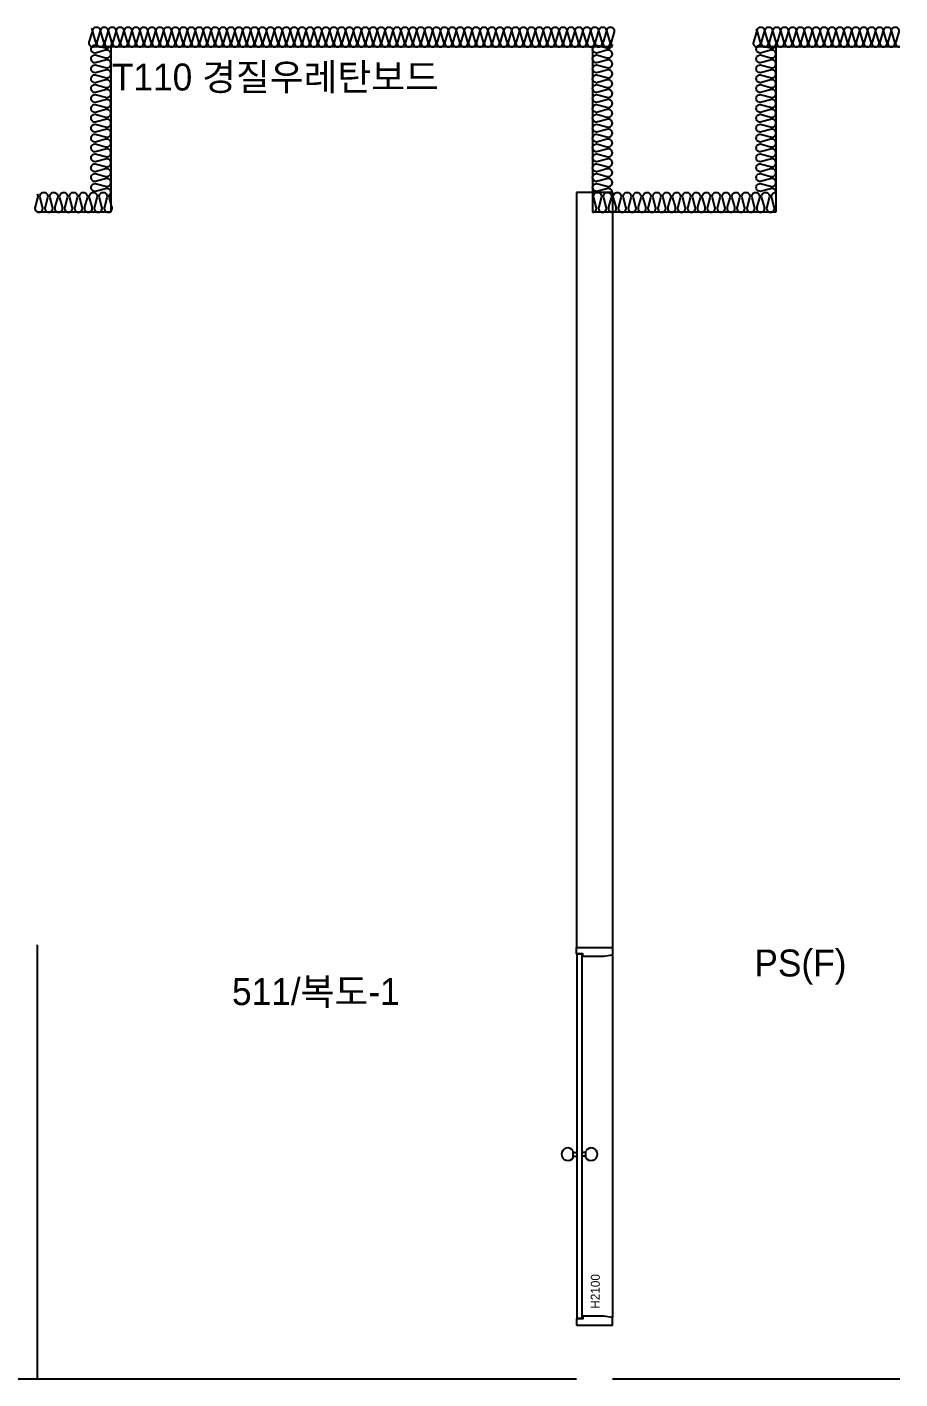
# Model space of a CAD drawing. Header units: millimetres. Extents: x -1320 to 172218, y -4077 to 50350.
# Drawn here: x 125344 to 130200, y 32250 to 39770 of the extents above; entities that cross this region are included whole.
import ezdxf
from ezdxf.enums import TextEntityAlignment as Align

# ---------------------------------------------------------------- set-up
doc = ezdxf.new("R2010")
doc.units = ezdxf.units.MM
doc.header["$LTSCALE"] = 60
for name, color, linetype in [('A-ELE-8', 8, 'Continuous'), ('A-FIN', 6, 'Continuous'), ('A-WALL-D', 7, 'Continuous'), ('A-WID', 4, 'Continuous'), ('INSUL', 8, 'Continuous'), ('ISL', 251, 'Continuous')]:
    doc.layers.add(name, color=color, linetype=linetype)
for name, color, linetype, plot in [('NOPLOT', 191, 'Continuous', False), ('NOPLOT-TEXT', 11, 'Continuous', False), ('NOPLOT-단열', 21, 'Continuous', False)]:
    doc.layers.add(name, color=color, linetype=linetype, plot=plot)
doc.styles.add('Gtx', font='')
doc.styles.get('Gtx').set_extended_font_data('Dotum')

# ---------------------------------------------------------------- blocks, each defined once
blk = doc.blocks.new('A$Cb75091eb')
at = {"layer": 'A-ELE-8', "ltscale": 20}
blk.add_line((282.5, 2058, 0), (282.5, 42), dxfattribs=at)
at = {"layer": 'A-WID'}
for p, q in [((65, 932), (65, 968)), ((65, 960), (85, 960)), ((65, 940), (85, 940)), ((135, 960), (115, 960)), ((135, 940), (115, 940)), ((135, 932), (135, 968))]:
    blk.add_line(p, q, dxfattribs=at)
at = {"layer": 'A-WID', "elevation": 0}
for points in [[(82.5, 2100), (282.5, 2100), (282.5, 2058), (282.5, 2058), (232.5, 2050), (217.5, 2050), (217.5, 2050), (117.5, 2050), (117.5, 2065), (82.5, 2065), (82.5, 2073), (82.5, 2073), (82.5, 2100)], [(85, 2062), (85, 37.5), (115, 37.5), (115, 2062)], [(82.5, 0), (282.5, 0), (282.5, 42), (282.5, 42), (232.5, 50), (217.5, 50), (217.5, 50), (117.5, 50), (117.5, 35), (82.5, 35), (82.5, 27), (82.5, 27), (82.5, 0)]]:
    blk.add_lwpolyline(points, close=True, dxfattribs=at)
at = {"layer": 'A-WID'}
for centre, start, end in [((35, 950), 31.00272, 328.99728), ((165, 950), 211.00272, 148.99728)]:
    blk.add_arc(centre, 35, start, end, dxfattribs=at)
at = {"layer": 'NOPLOT', "color": 1, "style": 'Gtx'}
blk.add_text('H2100', height=50, rotation=90, dxfattribs=at).set_placement((212.7, 90.7))

msp = doc.modelspace()

# ---------------------------------------------------------------- linework, layer by layer
at = {"layer": 'A-ELE-8'}
msp.add_line((125400, 34665), (125400, 32250), dxfattribs=at)
at = {"layer": 'A-FIN'}
for p, q in [((121677.7, 32250), (128400, 32250)), ((128600, 32250), (130200, 32250))]:
    msp.add_line(p, q, dxfattribs=at)
at = {"layer": 'A-WALL-D'}
for p, q in [((128400, 38850), (128400, 34650)), ((128600, 38850), (128400, 38850)), ((128600, 38850), (128600, 34650)), ((128400, 34650), (128600, 34650))]:
    msp.add_line(p, q, dxfattribs=at)
at = {"layer": 'INSUL'}
for p, q in [((128600, 39660), (125700, 39660)), ((125810, 39660, 0), (125810, 38740, 0)), ((128490, 39660), (128490, 38740)), ((130200, 39660), (129400, 39660)), ((129510, 39660), (129510, 38740)), ((125810, 38740, 0), (125400, 38740, 0)), ((129510, 38740), (128490, 38740))]:
    msp.add_line(p, q, dxfattribs=at)
at = {"layer": 'ISL', "elevation": 0}
for points in [[(125700, 39764.5, -0.289679), (125705.4, 39743.3), (125688.6, 39686.7, 0.509267), (125708, 39660, 0.509267), (125727.4, 39686.7), (125710.6, 39743.3, -1.372593), (125749.4, 39743.3), (125732.6, 39686.7, 0.509267), (125752, 39660, 0.509267), (125771.4, 39686.7), (125754.6, 39743.3, -1.372593), (125793.4, 39743.3), (125776.6, 39686.7, 0.509267), (125796, 39660, 0.509267), (125815.4, 39686.7), (125798.6, 39743.3, -1.372593), (125837.4, 39743.3), (125820.6, 39686.7, 0.509267), (125840, 39660, 0.509267), (125859.4, 39686.7), (125842.6, 39743.3, -1.372593), (125881.4, 39743.3), (125864.6, 39686.7, 0.509267), (125884, 39660, 0.509267), (125903.4, 39686.7), (125886.6, 39743.3, -1.372593), (125925.4, 39743.3), (125908.6, 39686.7, 0.509267), (125928, 39660, 0.509267), (125947.4, 39686.7), (125930.6, 39743.3, -1.372593), (125969.4, 39743.3), (125952.6, 39686.7, 0.509267), (125972, 39660, 0.509267), (125991.4, 39686.7), (125974.6, 39743.3, -1.372593), (126013.4, 39743.3), (125996.6, 39686.7, 0.509267), (126016, 39660, 0.509267), (126035.4, 39686.7), (126018.6, 39743.3, -1.372593), (126057.4, 39743.3), (126040.6, 39686.7, 0.509267), (126060, 39660, 0.509267), (126079.4, 39686.7), (126062.6, 39743.3, -1.372593), (126101.4, 39743.3), (126084.6, 39686.7, 0.509267), (126104, 39660, 0.509267), (126123.4, 39686.7), (126106.6, 39743.3, -1.372593), (126145.4, 39743.3), (126128.6, 39686.7, 0.509267), (126148, 39660, 0.509267), (126167.4, 39686.7), (126150.6, 39743.3, -1.372593), (126189.4, 39743.3), (126172.6, 39686.7, 0.509267), (126192, 39660, 0.509267), (126211.4, 39686.7), (126194.6, 39743.3, -1.372593), (126233.4, 39743.3), (126216.6, 39686.7, 0.509267), (126236, 39660, 0.509267), (126255.4, 39686.7), (126238.6, 39743.3, -1.372593), (126277.4, 39743.3), (126260.6, 39686.7, 0.509267), (126280, 39660, 0.509267), (126299.4, 39686.7), (126282.6, 39743.3, -1.372593), (126321.4, 39743.3), (126304.6, 39686.7, 0.509267), (126324, 39660, 0.509267), (126343.4, 39686.7), (126326.6, 39743.3, -1.372593), (126365.4, 39743.3), (126348.6, 39686.7, 0.509267), (126368, 39660, 0.509267), (126387.4, 39686.7), (126370.6, 39743.3, -1.372593), (126409.4, 39743.3), (126392.6, 39686.7, 0.509267), (126412, 39660, 0.509267), (126431.4, 39686.7), (126414.6, 39743.3, -1.372593), (126453.4, 39743.3), (126436.6, 39686.7, 0.509267), (126456, 39660, 0.509267), (126475.4, 39686.7), (126458.6, 39743.3, -1.372593), (126497.4, 39743.3), (126480.6, 39686.7, 0.509267), (126500, 39660, 0.509267), (126519.4, 39686.7), (126502.6, 39743.3, -1.372593), (126541.4, 39743.3), (126524.6, 39686.7, 0.509267), (126544, 39660, 0.509267), (126563.4, 39686.7), (126546.6, 39743.3, -1.372593), (126585.4, 39743.3), (126568.6, 39686.7, 0.509267), (126588, 39660, 0.509267), (126607.4, 39686.7), (126590.6, 39743.3, -1.372593), (126629.4, 39743.3), (126612.6, 39686.7, 0.509267), (126632, 39660, 0.509267), (126651.4, 39686.7), (126634.6, 39743.3, -1.372593), (126673.4, 39743.3), (126656.6, 39686.7, 0.509267), (126676, 39660, 0.509267), (126695.4, 39686.7), (126678.6, 39743.3, -1.372593), (126717.4, 39743.3), (126700.6, 39686.7, 0.509267), (126720, 39660, 0.509267), (126739.4, 39686.7), (126722.6, 39743.3, -1.372593), (126761.4, 39743.3), (126744.6, 39686.7, 0.509267), (126764, 39660, 0.509267), (126783.4, 39686.7), (126766.6, 39743.3, -1.372593), (126805.4, 39743.3), (126788.6, 39686.7, 0.509267), (126808, 39660, 0.509267), (126827.4, 39686.7), (126810.6, 39743.3, -1.372593), (126849.4, 39743.3), (126832.6, 39686.7, 0.509267), (126852, 39660, 0.509267), (126871.4, 39686.7), (126854.6, 39743.3, -1.372593), (126893.4, 39743.3), (126876.6, 39686.7, 0.509267), (126896, 39660, 0.509267), (126915.4, 39686.7), (126898.6, 39743.3, -1.372593), (126937.4, 39743.3), (126920.6, 39686.7, 0.509267), (126940, 39660, 0.509267), (126959.4, 39686.7), (126942.6, 39743.3, -1.372593), (126981.4, 39743.3), (126964.6, 39686.7, 0.509267), (126984, 39660, 0.509267), (127003.4, 39686.7), (126986.6, 39743.3, -1.372593), (127025.4, 39743.3), (127008.6, 39686.7, 0.509267), (127028, 39660, 0.509267), (127047.4, 39686.7), (127030.6, 39743.3, -1.372593), (127069.4, 39743.3), (127052.6, 39686.7, 0.509267), (127072, 39660, 0.509267), (127091.4, 39686.7), (127074.6, 39743.3, -1.372593), (127113.4, 39743.3), (127096.6, 39686.7, 0.509267), (127116, 39660, 0.509267), (127135.4, 39686.7), (127118.6, 39743.3, -1.372593), (127157.4, 39743.3), (127140.6, 39686.7, 0.509267), (127160, 39660, 0.509267), (127179.4, 39686.7), (127162.6, 39743.3, -1.372593), (127201.4, 39743.3), (127184.6, 39686.7, 0.509267), (127204, 39660, 0.509267), (127223.4, 39686.7), (127206.6, 39743.3, -1.372593), (127245.4, 39743.3), (127228.6, 39686.7, 0.509267), (127248, 39660, 0.509267), (127267.4, 39686.7), (127250.6, 39743.3, -1.372593), (127289.4, 39743.3), (127272.6, 39686.7, 0.509267), (127292, 39660, 0.509267), (127311.4, 39686.7), (127294.6, 39743.3, -1.372593), (127333.4, 39743.3), (127316.6, 39686.7, 0.509267), (127336, 39660, 0.509267), (127355.4, 39686.7), (127338.6, 39743.3, -1.372593), (127377.4, 39743.3), (127360.6, 39686.7, 0.509267), (127380, 39660, 0.509267), (127399.4, 39686.7), (127382.6, 39743.3, -1.372593), (127421.4, 39743.3), (127404.6, 39686.7, 0.509267), (127424, 39660, 0.509267), (127443.4, 39686.7), (127426.6, 39743.3, -1.372593), (127465.4, 39743.3), (127448.6, 39686.7, 0.509267), (127468, 39660, 0.509267), (127487.4, 39686.7), (127470.6, 39743.3, -1.372593), (127509.4, 39743.3), (127492.6, 39686.7, 0.509267), (127512, 39660, 0.509267), (127531.4, 39686.7), (127514.6, 39743.3, -1.372593), (127553.4, 39743.3), (127536.6, 39686.7, 0.509267), (127556, 39660, 0.509267), (127575.4, 39686.7), (127558.6, 39743.3, -1.372593), (127597.4, 39743.3), (127580.6, 39686.7, 0.509267), (127600, 39660, 0.509267), (127619.4, 39686.7), (127602.6, 39743.3, -1.372593), (127641.4, 39743.3), (127624.6, 39686.7, 0.509267), (127644, 39660, 0.509267), (127663.4, 39686.7), (127646.6, 39743.3, -1.372593), (127685.4, 39743.3), (127668.6, 39686.7, 0.509267), (127688, 39660, 0.509267), (127707.4, 39686.7), (127690.6, 39743.3, -1.372593), (127729.4, 39743.3), (127712.6, 39686.7, 0.509267), (127732, 39660, 0.509267), (127751.4, 39686.7), (127734.6, 39743.3, -1.372593), (127773.4, 39743.3), (127756.6, 39686.7, 0.509267), (127776, 39660, 0.509267), (127795.4, 39686.7), (127778.6, 39743.3, -1.372593), (127817.4, 39743.3), (127800.6, 39686.7, 0.509267), (127820, 39660, 0.509267), (127839.4, 39686.7), (127822.6, 39743.3, -1.372593), (127861.4, 39743.3), (127844.6, 39686.7, 0.509267), (127864, 39660, 0.509267), (127883.4, 39686.7), (127866.6, 39743.3, -1.372593), (127905.4, 39743.3), (127888.6, 39686.7, 0.509267), (127908, 39660, 0.509267), (127927.4, 39686.7), (127910.6, 39743.3, -1.372593), (127949.4, 39743.3), (127932.6, 39686.7, 0.509267), (127952, 39660, 0.509267), (127971.4, 39686.7), (127954.6, 39743.3, -1.372593), (127993.4, 39743.3), (127976.6, 39686.7, 0.509267), (127996, 39660, 0.509267), (128015.4, 39686.7), (127998.6, 39743.3, -1.372593), (128037.4, 39743.3), (128020.6, 39686.7, 0.509267), (128040, 39660, 0.509267), (128059.4, 39686.7), (128042.6, 39743.3, -1.372593), (128081.4, 39743.3), (128064.6, 39686.7, 0.509267), (128084, 39660, 0.509267), (128103.4, 39686.7), (128086.6, 39743.3, -1.372593), (128125.4, 39743.3), (128108.6, 39686.7, 0.509267), (128128, 39660, 0.509267), (128147.4, 39686.7), (128130.6, 39743.3, -1.372593), (128169.4, 39743.3), (128152.6, 39686.7, 0.509267), (128172, 39660, 0.509267), (128191.4, 39686.7), (128174.6, 39743.3, -1.372593), (128213.4, 39743.3), (128196.6, 39686.7, 0.509267), (128216, 39660, 0.509267), (128235.4, 39686.7), (128218.6, 39743.3, -1.372593), (128257.4, 39743.3), (128240.6, 39686.7, 0.509267), (128260, 39660, 0.509267), (128279.4, 39686.7), (128262.6, 39743.3, -1.372593), (128301.4, 39743.3), (128284.6, 39686.7, 0.509267), (128304, 39660, 0.509267), (128323.4, 39686.7), (128306.6, 39743.3, -1.372593), (128345.4, 39743.3), (128328.6, 39686.7, 0.509267), (128348, 39660, 0.509267), (128367.4, 39686.7), (128350.6, 39743.3, -1.372593), (128389.4, 39743.3), (128372.6, 39686.7, 0.509267), (128392, 39660, 0.509267), (128411.4, 39686.7), (128394.6, 39743.3, -1.372593), (128433.4, 39743.3), (128416.6, 39686.7, 0.509267), (128436, 39660, 0.509267), (128455.4, 39686.7), (128438.6, 39743.3, -1.372593), (128477.4, 39743.3), (128460.6, 39686.7, 0.509267), (128480, 39660, 0.509267), (128499.4, 39686.7), (128482.6, 39743.3, -1.372593), (128521.4, 39743.3), (128504.6, 39686.7, 0.509267), (128524, 39660, 0.509267), (128543.4, 39686.7), (128526.6, 39743.3, -1.372593), (128565.4, 39743.3), (128548.6, 39686.7, 0.509267), (128568, 39660, 0.509267), (128587.4, 39686.7), (128570.6, 39743.3, -1.372593), (128609.4, 39743.3), (128592.6, 39686.7, 0.324167), (128600, 39663.9, 0.324167)], [(129400, 39759.3, -0.203915), (129401.4, 39743.3), (129384.6, 39686.7, 0.509267), (129404, 39660, 0.509267), (129423.4, 39686.7), (129406.6, 39743.3, -1.372593), (129445.4, 39743.3), (129428.6, 39686.7, 0.509267), (129448, 39660, 0.509267), (129467.4, 39686.7), (129450.6, 39743.3, -1.372593), (129489.4, 39743.3), (129472.6, 39686.7, 0.509267), (129492, 39660, 0.509267), (129511.4, 39686.7), (129494.6, 39743.3, -1.372593), (129533.4, 39743.3), (129516.6, 39686.7, 0.509267), (129536, 39660, 0.509267), (129555.4, 39686.7), (129538.6, 39743.3, -1.372593), (129577.4, 39743.3), (129560.6, 39686.7, 0.509267), (129580, 39660, 0.509267), (129599.4, 39686.7), (129582.6, 39743.3, -1.372593), (129621.4, 39743.3), (129604.6, 39686.7, 0.509267), (129624, 39660, 0.509267), (129643.4, 39686.7), (129626.6, 39743.3, -1.372593), (129665.4, 39743.3), (129648.6, 39686.7, 0.509267), (129668, 39660, 0.509267), (129687.4, 39686.7), (129670.6, 39743.3, -1.372593), (129709.4, 39743.3), (129692.6, 39686.7, 0.509267), (129712, 39660, 0.509267), (129731.4, 39686.7), (129714.6, 39743.3, -1.372593), (129753.4, 39743.3), (129736.6, 39686.7, 0.509267), (129756, 39660, 0.509267), (129775.4, 39686.7), (129758.6, 39743.3, -1.372593), (129797.4, 39743.3), (129780.6, 39686.7, 0.509267), (129800, 39660, 0.509267), (129819.4, 39686.7), (129802.6, 39743.3, -1.372593), (129841.4, 39743.3), (129824.6, 39686.7, 0.509267), (129844, 39660, 0.509267), (129863.4, 39686.7), (129846.6, 39743.3, -1.372593), (129885.4, 39743.3), (129868.6, 39686.7, 0.509267), (129888, 39660, 0.509267), (129907.4, 39686.7), (129890.6, 39743.3, -1.372593), (129929.4, 39743.3), (129912.6, 39686.7, 0.509267), (129932, 39660, 0.509267), (129951.4, 39686.7), (129934.6, 39743.3, -1.372593), (129973.4, 39743.3), (129956.6, 39686.7, 0.509267), (129976, 39660, 0.509267), (129995.4, 39686.7), (129978.6, 39743.3, -1.372593), (130017.4, 39743.3), (130000.6, 39686.7, 0.509267), (130020, 39660, 0.509267), (130039.4, 39686.7), (130022.6, 39743.3, -1.372593), (130061.4, 39743.3), (130044.6, 39686.7, 0.509267), (130064, 39660, 0.509267), (130083.4, 39686.7), (130066.6, 39743.3, -1.372593), (130105.4, 39743.3), (130088.6, 39686.7, 0.509267), (130108, 39660, 0.509267), (130127.4, 39686.7), (130110.6, 39743.3, -1.372593), (130149.4, 39743.3), (130132.6, 39686.7, 0.509267), (130152, 39660, 0.509267), (130171.4, 39686.7), (130154.6, 39743.3, -1.372593), (130193.4, 39743.3), (130176.6, 39686.7, 0.509267), (130196, 39660)], [(125810, 38850, 0.524856), (125780.2, 38870.6), (125729.8, 38856.9, -1.449198), (125729.8, 38898.1), (125780.2, 38884.4, 0.524856), (125810, 38905, 0.524856), (125780.2, 38925.6), (125729.8, 38911.9, -1.449198), (125729.8, 38953.1), (125780.2, 38939.4, 0.524856), (125810, 38960, 0.524856), (125780.2, 38980.6), (125729.8, 38966.9, -1.449198), (125729.8, 39008.1), (125780.2, 38994.4, 0.524856), (125810, 39015, 0.524856), (125780.2, 39035.6), (125729.8, 39021.9, -1.449198), (125729.8, 39063.1), (125780.2, 39049.4, 0.524856), (125810, 39070, 0.524856), (125780.2, 39090.6), (125729.8, 39076.9, -1.449198), (125729.8, 39118.1), (125780.2, 39104.4, 0.524856), (125810, 39125, 0.524856), (125780.2, 39145.6), (125729.8, 39131.9, -1.449198), (125729.8, 39173.1), (125780.2, 39159.4, 0.524856), (125810, 39180, 0.524856), (125780.2, 39200.6), (125729.8, 39186.9, -1.449198), (125729.8, 39228.1), (125780.2, 39214.4, 0.524856), (125810, 39235, 0.524856), (125780.2, 39255.6), (125729.8, 39241.9, -1.449198), (125729.8, 39283.1), (125780.2, 39269.4, 0.524856), (125810, 39290, 0.524856), (125780.2, 39310.6), (125729.8, 39296.9, -1.449198), (125729.8, 39338.1), (125780.2, 39324.4, 0.524856), (125810, 39345, 0.524856), (125780.2, 39365.6), (125729.8, 39351.9, -1.449198), (125729.8, 39393.1), (125780.2, 39379.4, 0.524856), (125810, 39400, 0.524856), (125780.2, 39420.6), (125729.8, 39406.9, -1.449198), (125729.8, 39448.1), (125780.2, 39434.4, 0.524856), (125810, 39455, 0.524856), (125780.2, 39475.6), (125729.8, 39461.9, -1.449198), (125729.8, 39503.1), (125780.2, 39489.4, 0.524856), (125810, 39510, 0.524856), (125780.2, 39530.6), (125729.8, 39516.9, -1.449198), (125729.8, 39558.1), (125780.2, 39544.4, 0.524856), (125810, 39565, 0.524856), (125780.2, 39585.6), (125729.8, 39571.9, -1.449198), (125729.8, 39613.1), (125780.2, 39599.4, 0.524856), (125810, 39620, 0.524856), (125780.2, 39640.6), (125729.8, 39626.9, -1.449198), (125729.8, 39668.1), (125780.2, 39654.4, 0.304743), (125804.1, 39660, 0.304743)], [(128600, 38850, 0.524856), (128570.2, 38870.6), (128519.8, 38856.9, -1.449198), (128519.8, 38898.1), (128570.2, 38884.4, 0.524856), (128600, 38905, 0.524856), (128570.2, 38925.6), (128519.8, 38911.9, -1.449198), (128519.8, 38953.1), (128570.2, 38939.4, 0.524856), (128600, 38960, 0.524856), (128570.2, 38980.6), (128519.8, 38966.9, -1.449198), (128519.8, 39008.1), (128570.2, 38994.4, 0.524856), (128600, 39015, 0.524856), (128570.2, 39035.6), (128519.8, 39021.9, -1.449198), (128519.8, 39063.1), (128570.2, 39049.4, 0.524856), (128600, 39070, 0.524856), (128570.2, 39090.6), (128519.8, 39076.9, -1.449198), (128519.8, 39118.1), (128570.2, 39104.4, 0.524856), (128600, 39125, 0.524856), (128570.2, 39145.6), (128519.8, 39131.9, -1.449198), (128519.8, 39173.1), (128570.2, 39159.4, 0.524856), (128600, 39180, 0.524856), (128570.2, 39200.6), (128519.8, 39186.9, -1.449198), (128519.8, 39228.1), (128570.2, 39214.4, 0.524856), (128600, 39235, 0.524856), (128570.2, 39255.6), (128519.8, 39241.9, -1.449198), (128519.8, 39283.1), (128570.2, 39269.4, 0.524856), (128600, 39290, 0.524856), (128570.2, 39310.6), (128519.8, 39296.9, -1.449198), (128519.8, 39338.1), (128570.2, 39324.4, 0.524856), (128600, 39345, 0.524856), (128570.2, 39365.6), (128519.8, 39351.9, -1.449198), (128519.8, 39393.1), (128570.2, 39379.4, 0.524856), (128600, 39400, 0.524856), (128570.2, 39420.6), (128519.8, 39406.9, -1.449198), (128519.8, 39448.1), (128570.2, 39434.4, 0.524856), (128600, 39455, 0.524856), (128570.2, 39475.6), (128519.8, 39461.9, -1.449198), (128519.8, 39503.1), (128570.2, 39489.4, 0.524856), (128600, 39510, 0.524856), (128570.2, 39530.6), (128519.8, 39516.9, -1.449198), (128519.8, 39558.1), (128570.2, 39544.4, 0.524856), (128600, 39565, 0.524856), (128570.2, 39585.6), (128519.8, 39571.9, -1.449198), (128519.8, 39613.1), (128570.2, 39599.4, 0.524856), (128600, 39620, 0.524856), (128570.2, 39640.6), (128519.8, 39626.9, -1.449198), (128519.8, 39668.1), (128570.2, 39654.4, 0.524856), (128600, 39675)], [(129510, 38850, 0.524856), (129480.2, 38870.6), (129429.8, 38856.9, -1.449198), (129429.8, 38898.1), (129480.2, 38884.4, 0.524856), (129510, 38905, 0.524856), (129480.2, 38925.6), (129429.8, 38911.9, -1.449198), (129429.8, 38953.1), (129480.2, 38939.4, 0.524856), (129510, 38960, 0.524856), (129480.2, 38980.6), (129429.8, 38966.9, -1.449198), (129429.8, 39008.1), (129480.2, 38994.4, 0.524856), (129510, 39015, 0.524856), (129480.2, 39035.6), (129429.8, 39021.9, -1.449198), (129429.8, 39063.1), (129480.2, 39049.4, 0.524856), (129510, 39070, 0.524856), (129480.2, 39090.6), (129429.8, 39076.9, -1.449198), (129429.8, 39118.1), (129480.2, 39104.4, 0.524856), (129510, 39125, 0.524856), (129480.2, 39145.6), (129429.8, 39131.9, -1.449198), (129429.8, 39173.1), (129480.2, 39159.4, 0.524856), (129510, 39180, 0.524856), (129480.2, 39200.6), (129429.8, 39186.9, -1.449198), (129429.8, 39228.1), (129480.2, 39214.4, 0.524856), (129510, 39235, 0.524856), (129480.2, 39255.6), (129429.8, 39241.9, -1.449198), (129429.8, 39283.1), (129480.2, 39269.4, 0.524856), (129510, 39290, 0.524856), (129480.2, 39310.6), (129429.8, 39296.9, -1.449198), (129429.8, 39338.1), (129480.2, 39324.4, 0.524856), (129510, 39345, 0.524856), (129480.2, 39365.6), (129429.8, 39351.9, -1.449198), (129429.8, 39393.1), (129480.2, 39379.4, 0.524856), (129510, 39400, 0.524856), (129480.2, 39420.6), (129429.8, 39406.9, -1.449198), (129429.8, 39448.1), (129480.2, 39434.4, 0.524856), (129510, 39455, 0.524856), (129480.2, 39475.6), (129429.8, 39461.9, -1.449198), (129429.8, 39503.1), (129480.2, 39489.4, 0.524856), (129510, 39510, 0.524856), (129480.2, 39530.6), (129429.8, 39516.9, -1.449198), (129429.8, 39558.1), (129480.2, 39544.4, 0.524856), (129510, 39565, 0.524856), (129480.2, 39585.6), (129429.8, 39571.9, -1.449198), (129429.8, 39613.1), (129480.2, 39599.4, 0.524856), (129510, 39620, 0.524856), (129480.2, 39640.6), (129429.8, 39626.9, -1.449198), (129429.8, 39668.1), (129480.2, 39654.4, 0.524856), (129510, 39675)], [(125400, 38841.3, -0.259058), (125403.1, 38820.2), (125389.4, 38769.8, 0.524856), (125410, 38740, 0.524856), (125430.6, 38769.8), (125416.9, 38820.2, -1.449198), (125458.1, 38820.2), (125444.4, 38769.8, 0.524856), (125465, 38740, 0.524856), (125485.6, 38769.8), (125471.9, 38820.2, -1.449198), (125513.1, 38820.2), (125499.4, 38769.8, 0.524856), (125520, 38740, 0.524856), (125540.6, 38769.8), (125526.9, 38820.2, -1.449198), (125568.1, 38820.2), (125554.4, 38769.8, 0.524856), (125575, 38740, 0.524856), (125595.6, 38769.8), (125581.9, 38820.2, -1.449198), (125623.1, 38820.2), (125609.4, 38769.8, 0.524856), (125630, 38740, 0.524856), (125650.6, 38769.8), (125636.9, 38820.2, -1.449198), (125678.1, 38820.2), (125664.4, 38769.8, 0.524856), (125685, 38740, 0.524856), (125705.6, 38769.8), (125691.9, 38820.2, -1.449198), (125733.1, 38820.2), (125719.4, 38769.8, 0.524856), (125740, 38740, 0.524856), (125760.6, 38769.8), (125746.9, 38820.2, -1.449198), (125788.1, 38820.2), (125774.4, 38769.8, 0.524856), (125795, 38740, 0.524856), (125815.6, 38769.8), (125801.9, 38820.2, -0.345138), (125810, 38846.1)], [(128490, 38740, 0.524856), (128510.6, 38769.8), (128496.9, 38820.2, -1.449198), (128538.1, 38820.2), (128524.4, 38769.8, 0.524856), (128545, 38740, 0.524856), (128565.6, 38769.8), (128551.9, 38820.2, -1.449198), (128593.1, 38820.2), (128579.4, 38769.8, 0.524856), (128600, 38740, 0.524856), (128620.6, 38769.8), (128606.9, 38820.2, -1.449198), (128648.1, 38820.2), (128634.4, 38769.8, 0.524856), (128655, 38740, 0.524856), (128675.6, 38769.8), (128661.9, 38820.2, -1.449198), (128703.1, 38820.2), (128689.4, 38769.8, 0.524856), (128710, 38740, 0.524856), (128730.6, 38769.8), (128716.9, 38820.2, -1.449198), (128758.1, 38820.2), (128744.4, 38769.8, 0.524856), (128765, 38740, 0.524856), (128785.6, 38769.8), (128771.9, 38820.2, -1.449198), (128813.1, 38820.2), (128799.4, 38769.8, 0.524856), (128820, 38740, 0.524856), (128840.6, 38769.8), (128826.9, 38820.2, -1.449198), (128868.1, 38820.2), (128854.4, 38769.8, 0.524856), (128875, 38740, 0.524856), (128895.6, 38769.8), (128881.9, 38820.2, -1.449198), (128923.1, 38820.2), (128909.4, 38769.8, 0.524856), (128930, 38740, 0.524856), (128950.6, 38769.8), (128936.9, 38820.2, -1.449198), (128978.1, 38820.2), (128964.4, 38769.8, 0.524856), (128985, 38740, 0.524856), (129005.6, 38769.8), (128991.9, 38820.2, -1.449198), (129033.1, 38820.2), (129019.4, 38769.8, 0.524856), (129040, 38740, 0.524856), (129060.6, 38769.8), (129046.9, 38820.2, -1.449198), (129088.1, 38820.2), (129074.4, 38769.8, 0.524856), (129095, 38740, 0.524856), (129115.6, 38769.8), (129101.9, 38820.2, -1.449198), (129143.1, 38820.2), (129129.4, 38769.8, 0.524856), (129150, 38740, 0.524856), (129170.6, 38769.8), (129156.9, 38820.2, -1.449198), (129198.1, 38820.2), (129184.4, 38769.8, 0.524856), (129205, 38740, 0.524856), (129225.6, 38769.8), (129211.9, 38820.2, -1.449198), (129253.1, 38820.2), (129239.4, 38769.8, 0.524856), (129260, 38740, 0.524856), (129280.6, 38769.8), (129266.9, 38820.2, -1.449198), (129308.1, 38820.2), (129294.4, 38769.8, 0.524856), (129315, 38740, 0.524856), (129335.6, 38769.8), (129321.9, 38820.2, -1.449198), (129363.1, 38820.2), (129349.4, 38769.8, 0.524856), (129370, 38740, 0.524856), (129390.6, 38769.8), (129376.9, 38820.2, -1.449198), (129418.1, 38820.2), (129404.4, 38769.8, 0.524856), (129425, 38740, 0.524856), (129445.6, 38769.8), (129431.9, 38820.2, -1.449198), (129473.1, 38820.2), (129459.4, 38769.8, 0.524856), (129480, 38740, 0.524856), (129500.6, 38769.8), (129486.9, 38820.2, -0.561806), (129510, 38849.9, -0.561806)]]:
    msp.add_lwpolyline(points, format="xyb", dxfattribs=at)

# ---------------------------------------------------------------- block references
at = {"layer": 'A-WID'}
msp.add_blockref('A$Cb75091eb', (128317.5, 32550), dxfattribs=at)

# ---------------------------------------------------------------- texts
at = {"layer": 'NOPLOT-TEXT', "style": 'Gtx'}
for s, p in [('PS(F)', (129646.3, 34545.2)), ('511/복도-1', (126950.6, 34404.2, 0))]:
    msp.add_text(s, height=150, dxfattribs=at).set_placement(p, align=Align.MIDDLE)
at = {"layer": 'NOPLOT-단열', "style": 'Gtx'}
msp.add_text('T110 경질우레탄보드 ', height=150, dxfattribs=at).set_placement((125816, 39492), align=Align.MIDDLE_LEFT)

doc.saveas('drawing.dxf')
